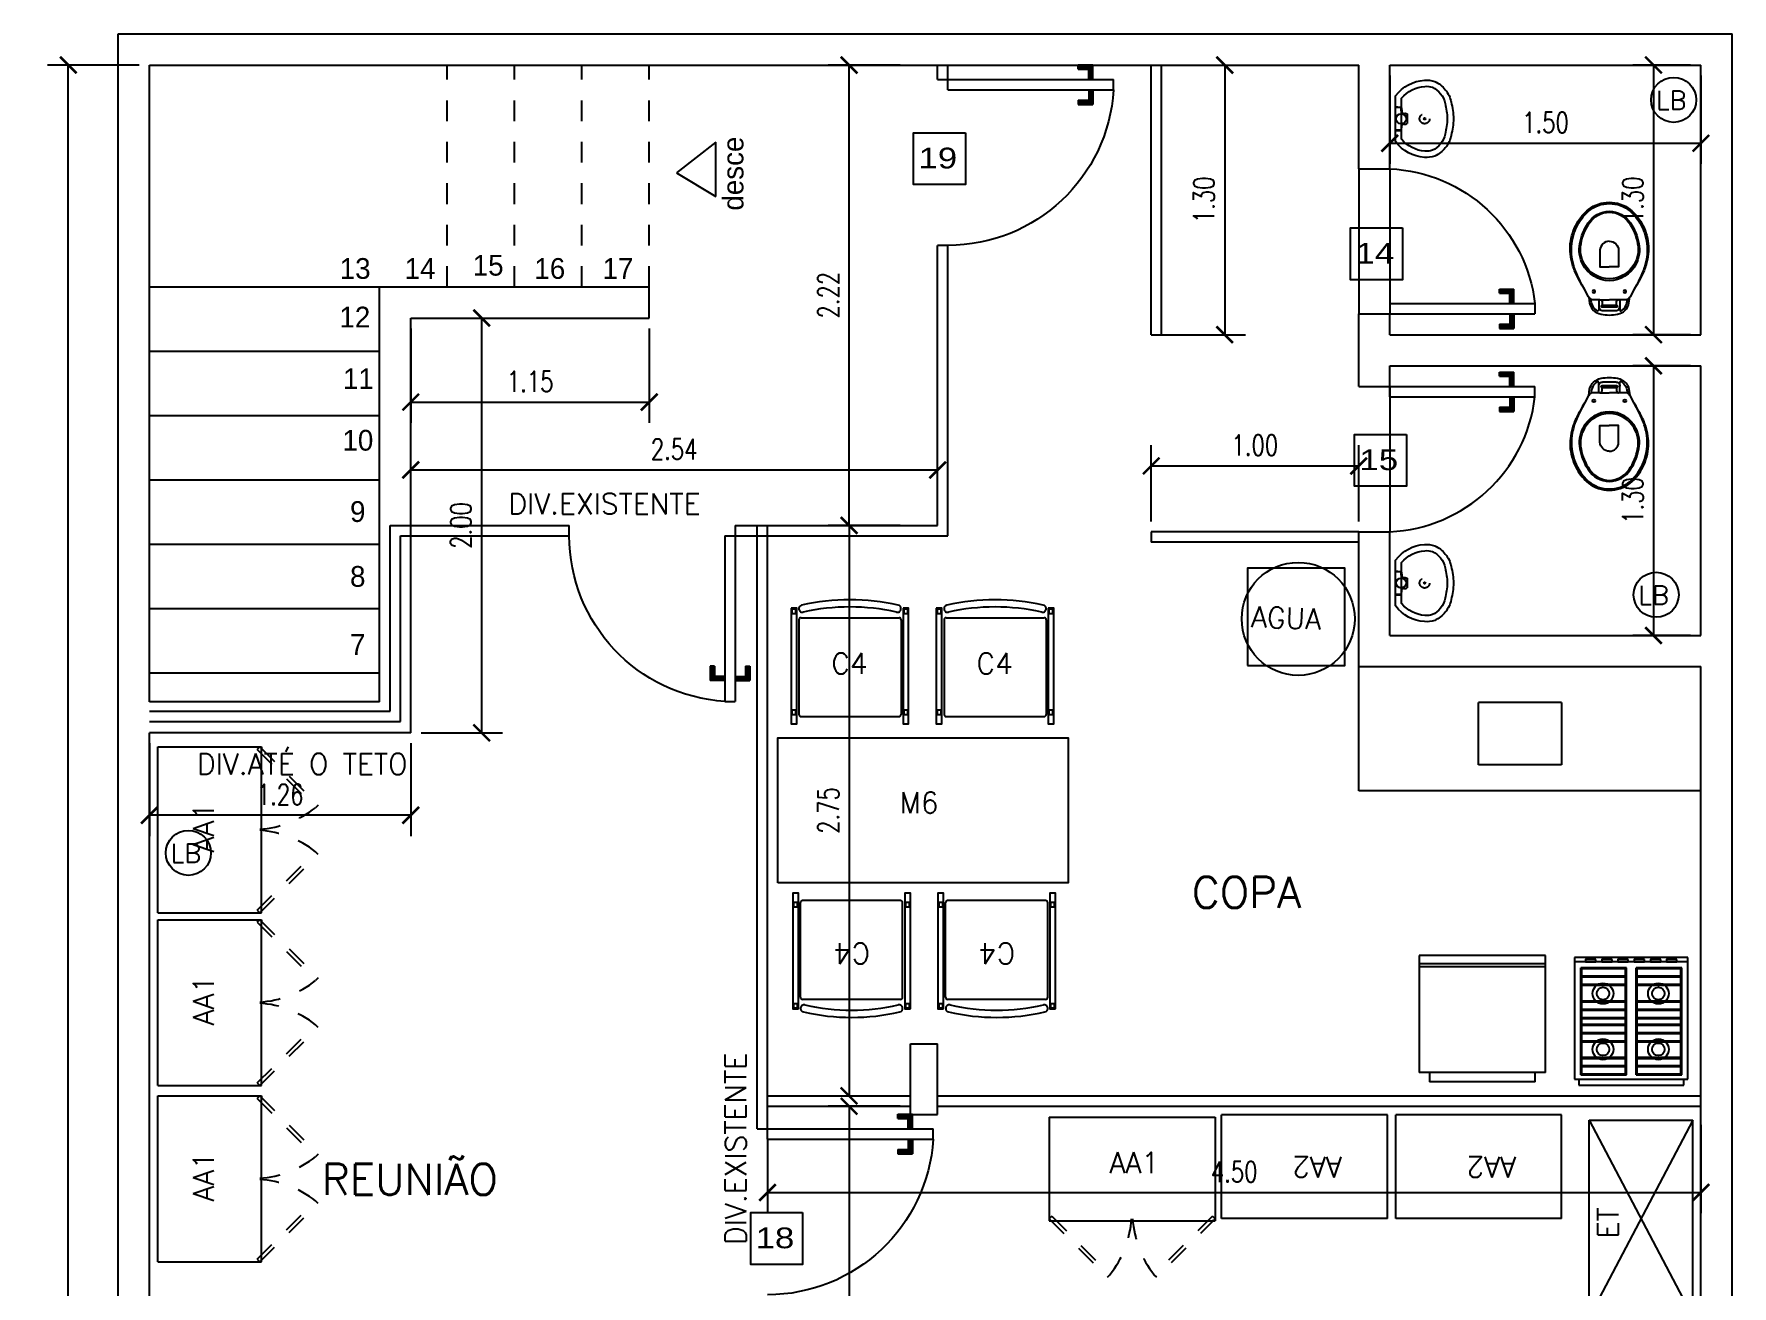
# Model space of a CAD drawing. Extents: x -36.1 to 57, y 1.4 to 46.9.
# Drawn here: x -36.11 to -27.92, y 8.59 to 14.63 of the extents above; entities that cross this region are included whole.
import ezdxf

# ---------------------------------------------------------------- set-up
doc = ezdxf.new("R2010")
doc.units = 0
doc.header["$LTSCALE"] = 0.02
doc.header["$PDMODE"] = 2
doc.linetypes.add('DASHDOT', pattern=[1, 0.5, -0.25, 0, -0.25])
doc.linetypes.add('HIDDEN2', pattern=[0.1875, 0.125, -0.0625])
doc.layers.get('0').update_dxf_attribs({"linetype": 'CONTINUOUS'})
doc.layers.get('DEFPOINTS').update_dxf_attribs({"linetype": 'CONTINUOUS'})
for name, color, linetype in [('A-WCCOZ', 7, 'CONTINUOUS'), ('ACESSORIOS', 6, 'CONTINUOUS'), ('BLOCOS', 1, 'CONTINUOUS'), ('CADEIRAS', 6, 'CONTINUOUS'), ('CODIGO', 6, 'CONTINUOUS'), ('COTAS', 6, 'CONTINUOUS'), ('DIVISORIA', 5, 'CONTINUOUS'), ('ESQUADRIA', 1, 'CONTINUOUS'), ('ESQUADRIAS-F', 6, 'CONTINUOUS'), ('ESQUADRIAS-G', 1, 'CONTINUOUS'), ('MESAS', 1, 'CONTINUOUS'), ('PAREDES', 7, 'CONTINUOUS'), ('PISO', 6, 'CONTINUOUS'), ('SAN', 6, 'CONTINUOUS'), ('TEXTO', 7, 'CONTINUOUS'), ('TEXTO-F', 6, 'CONTINUOUS')]:
    doc.layers.add(name, color=color, linetype=linetype)
doc.styles.add('COTAS', font='romans.shx', dxfattribs={"width": 0.75})
doc.styles.add('NUMERO', font='arial.ttf', dxfattribs={"width": 1.2, "height": 0.4})
doc.styles.add('ROMANS', font='simplex.shx')
doc.dimstyles.new('COTAS', dxfattribs={"dimtxt": 0.1, "dimasz": 0.08, "dimexe": 0.1, "dimexo": 0.05, "dimgap": 0.05, "dimtad": 1, "dimzin": 0, "dimdsep": 46, "dimtxsty": 'COTAS', "dimblk1": 'ARCHTICK', "dimblk2": 'ARCHTICK', "dimsah": 1, "dimcen": 2.5, "dimclrt": 1, "dimadec": 0, "dimazin": 0, "dimtfac": 1, "dimtdec": 4, "dimtmove": 2, "dimatfit": 3, "dimldrblk": 'ARCHTICK', "dimfxl": 1, "dimtvp": 1, "dimtolj": 1, "dimtzin": 0, "dimarcsym": 0})

# ---------------------------------------------------------------- blocks, each defined once
blk = doc.blocks.new('_ARCHTICK')
at = {"color": 0, "linetype": 'ByBlock', "const_width": 0.15}
blk.add_lwpolyline([(-0.5, -0.5), (0.5, 0.5)], dxfattribs=at)
blk = doc.blocks.new('*D46')
at = {"color": 0, "linetype": 'ByBlock'}
for p, q in [((-18.5104, 31.2907), (-18.3604, 31.2907)), ((-18.4604, 31.2907), (-18.4604, 28.5403)), ((-18.8035, 28.5403), (-18.3604, 28.5403))]:
    blk.add_line(p, q, dxfattribs=at)
at = {"layer": 'DEFPOINTS', "color": 0, "linetype": 'ByBlock'}
for p in [(-18.5604, 31.2907), (-18.8535, 28.5403), (-18.4604, 28.5403)]:
    blk.add_point(p, dxfattribs=at)
at = {"color": 0, "linetype": 'ByBlock', "xscale": 0.08, "yscale": 0.08, "zscale": 0.08}
for p, rotation in [((-18.4604, 31.2907), 90), ((-18.4604, 28.5403), 270)]:
    blk.add_blockref('_ARCHTICK', p, dxfattribs=dict(at, rotation=rotation))
at = {"color": 1, "linetype": 'ByBlock', "insert": (-18.5604, 29.9155), "char_height": 0.1, "attachment_point": 5, "rotation": 90, "style": 'COTAS'}
blk.add_mtext('\\A1;2.75', dxfattribs=at)
blk = doc.blocks.new('M6')
at = {"layer": 'MESAS'}
blk.add_lwpolyline([(-0.7, -0.7), (-0.7, 0), (0.7, 0), (0.7, -0.7)], close=True, dxfattribs=at)
at = {"layer": 'CODIGO', "style": 'ROMANS'}
blk.add_text('M6', height=0.1, dxfattribs=at).set_placement((-0.1139, -0.3629))
blk = doc.blocks.new('*D49')
at = {"color": 0, "linetype": 'ByBlock'}
for p, q in [((-21.8335, 30.2407), (-21.8335, 29.7932)), ((-20.5735, 30.2407), (-20.5735, 29.7932)), ((-20.5735, 29.8932), (-21.8335, 29.8932))]:
    blk.add_line(p, q, dxfattribs=at)
at = {"layer": 'DEFPOINTS', "color": 0, "linetype": 'ByBlock'}
for p in [(-21.8335, 30.2907), (-20.5735, 30.2907), (-21.8335, 29.8932)]:
    blk.add_point(p, dxfattribs=at)
at = {"color": 0, "linetype": 'ByBlock', "xscale": 0.08, "yscale": 0.08, "zscale": 0.08, "rotation": 180}
blk.add_blockref('_ARCHTICK', (-21.8335, 29.8932), dxfattribs=at)
at = {"color": 0, "linetype": 'ByBlock', "xscale": 0.08, "yscale": 0.08, "zscale": 0.08}
blk.add_blockref('_ARCHTICK', (-20.5735, 29.8932), dxfattribs=at)
at = {"color": 1, "linetype": 'ByBlock', "insert": (-21.2035, 29.9932), "char_height": 0.1, "attachment_point": 5, "style": 'COTAS'}
blk.add_mtext('\\A1;1.26', dxfattribs=at)
blk = doc.blocks.new('*D44')
at = {"color": 0, "linetype": 'ByBlock'}
for p, q in [((-21.8835, 14.4769), (-22.3244, 14.4769)), ((-22.2244, 2.2169), (-22.2244, 14.4769)), ((-21.8835, 2.2169), (-22.3244, 2.2169))]:
    blk.add_line(p, q, dxfattribs=at)
at = {"layer": 'DEFPOINTS', "color": 0, "linetype": 'ByBlock'}
for p in [(-22.2244, 14.4769), (-21.8335, 14.4769), (-21.8335, 2.2169)]:
    blk.add_point(p, dxfattribs=at)
at = {"color": 0, "linetype": 'ByBlock', "xscale": 0.08, "yscale": 0.08, "zscale": 0.08}
for p, rotation in [((-22.2244, 14.4769), 90), ((-22.2244, 2.2169), 270)]:
    blk.add_blockref('_ARCHTICK', p, dxfattribs=dict(at, rotation=rotation))
at = {"color": 1, "linetype": 'ByBlock', "insert": (-22.3244, 8.3469), "char_height": 0.1, "attachment_point": 5, "rotation": 90, "style": 'COTAS'}
blk.add_mtext('\\A1;12.26', dxfattribs=at)
blk = doc.blocks.new('LB')
at = {"layer": 'ACESSORIOS'}
blk.add_circle((0, 0), 0.1086, dxfattribs=at)
at = {"layer": 'CODIGO', "style": 'ROMANS'}
blk.add_text('LB', height=0.09, dxfattribs=at).set_placement((-0.0855, -0.047))
blk = doc.blocks.new('AA1')
at = {"layer": 'CODIGO', "linetype": 'HIDDEN2'}
for p, q in [((0, -0.491), (0.281, -0.7729)), ((0.0127, -0.4782), (0.2937, -0.7602)), ((0.7873, -0.4782), (0.5063, -0.7602)), ((0.8, -0.491), (0.519, -0.7729)), ((0.281, -0.7729), (0.2937, -0.7602)), ((0.519, -0.7729), (0.5063, -0.7602))]:
    blk.add_line(p, q, dxfattribs=at)
for centre, start, end in [((-0.0946, -0.4559), 321.91991, 355.92269), ((0.8946, -0.4559), 184.07731, 218.08009)]:
    blk.add_arc(centre, 0.4933, start, end, dxfattribs=at)
at = {"layer": 'MESAS'}
for p, q in [((0, 0), (0, -0.5)), ((0, 0), (0.8, 0)), ((0.8, 0), (0.8, -0.5)), ((0, -0.5), (0.013, -0.5)), ((0.013, -0.5), (0.782, -0.5)), ((0.782, -0.5), (0.8, -0.5)), ((0.8, -0.5), (0.787, -0.5))]:
    blk.add_line(p, q, dxfattribs=at)
at = {"layer": 'MESAS', "linetype": 'HIDDEN2'}
for p, q in [((0.0127, -0.4782), (0, -0.491)), ((0.7873, -0.4782), (0.8, -0.491))]:
    blk.add_line(p, q, dxfattribs=at)
at = {"layer": 'CODIGO', "style": 'ROMANS'}
blk.add_text('AA1', height=0.1, dxfattribs=at).set_placement((0.291, -0.2702))
blk = doc.blocks.new('AA2')
at = {"layer": 'MESAS'}
for p, q in [((0, 0), (0.8, 0)), ((0, 0), (0, -0.5)), ((0.8, 0), (0.8, -0.5)), ((0, -0.5), (0.8, -0.5))]:
    blk.add_line(p, q, dxfattribs=at)
at = {"layer": 'CODIGO', "style": 'ROMANS'}
blk.add_text('AA2', height=0.1, dxfattribs=at).set_placement((0.2189, -0.2971))
blk = doc.blocks.new('*D51')
at = {"color": 0, "linetype": 'ByBlock'}
for p, q in [((-18.8535, 28.3312), (-18.8535, 27.9745)), ((-14.3535, 28.4008), (-14.3535, 27.9745)), ((-18.8535, 28.0745), (-14.3535, 28.0745))]:
    blk.add_line(p, q, dxfattribs=at)
at = {"layer": 'DEFPOINTS', "color": 0, "linetype": 'ByBlock'}
for p in [(-14.3535, 28.4508), (-18.8535, 28.3812), (-14.3535, 28.0745)]:
    blk.add_point(p, dxfattribs=at)
at = {"color": 0, "linetype": 'ByBlock', "xscale": 0.08, "yscale": 0.08, "zscale": 0.08, "rotation": 180}
blk.add_blockref('_ARCHTICK', (-18.8535, 28.0745), dxfattribs=at)
at = {"color": 0, "linetype": 'ByBlock', "xscale": 0.08, "yscale": 0.08, "zscale": 0.08}
blk.add_blockref('_ARCHTICK', (-14.3535, 28.0745), dxfattribs=at)
at = {"color": 1, "linetype": 'ByBlock', "insert": (-16.6035, 28.1745), "char_height": 0.1, "attachment_point": 5, "style": 'COTAS'}
blk.add_mtext('\\A1;4.50', dxfattribs=at)
blk = doc.blocks.new('*D50')
at = {"color": 0, "linetype": 'ByBlock'}
for p, q in [((-18.2135, 9.4569), (-18.5604, 9.4569)), ((-18.4604, 9.4569), (-18.4604, 7.0669)), ((-18.8035, 7.0669), (-18.3604, 7.0669))]:
    blk.add_line(p, q, dxfattribs=at)
at = {"layer": 'DEFPOINTS', "color": 0, "linetype": 'ByBlock'}
for p in [(-18.1635, 9.4569), (-18.8535, 7.0669), (-18.4604, 7.0669)]:
    blk.add_point(p, dxfattribs=at)
at = {"color": 0, "linetype": 'ByBlock', "xscale": 0.08, "yscale": 0.08, "zscale": 0.08}
for p, rotation in [((-18.4604, 9.4569), 90), ((-18.4604, 7.0669), 270)]:
    blk.add_blockref('_ARCHTICK', p, dxfattribs=dict(at, rotation=rotation))
at = {"color": 1, "linetype": 'ByBlock', "insert": (-18.5604, 8.2619), "char_height": 0.1, "attachment_point": 5, "rotation": 90, "style": 'COTAS'}
blk.add_mtext('\\A1;2.39', dxfattribs=at)
blk = doc.blocks.new('A$C05567B69')
at = {"layer": 'ESQUADRIAS-F'}
blk.add_arc((0.8, 0), 0.8, 93.58332, 180, dxfattribs=at)
at = {"layer": 'ESQUADRIAS-G'}
for p, q in [((0.75, 0), (0.75, 0.7984)), ((0.75, 0.7984), (0.8, 0.7984)), ((0.8, 0), (0.8, 0.7984)), ((0.68, 0.6284), (0.68, 0.6984)), ((0.75, 0.6984), (0.68, 0.6984)), ((0.7, 0.6284), (0.7, 0.6784)), ((0.75, 0.6784), (0.7, 0.6784)), ((0.8, 0.6984), (0.87, 0.6984)), ((0.8, 0.6784), (0.85, 0.6784)), ((0.85, 0.6284), (0.85, 0.6784)), ((0.87, 0.6284), (0.87, 0.6984)), ((0.7, 0.6284), (0.68, 0.6284)), ((0.85, 0.6284), (0.87, 0.6284)), ((0.75, 0), (0.8, 0))]:
    blk.add_line(p, q, dxfattribs=at)
for points in [[(0.68, 0.6984), (0.75, 0.6984), (0.7, 0.6784), (0.75, 0.6784)], [(0.68, 0.6284), (0.68, 0.6984), (0.7, 0.6284), (0.7, 0.6784)], [(0.8, 0.6984), (0.87, 0.6984), (0.8, 0.6784), (0.85, 0.6784)], [(0.85, 0.6284), (0.85, 0.6784), (0.87, 0.6284), (0.87, 0.6984)]]:
    blk.add_solid(points, dxfattribs=at)
blk = doc.blocks.new('C4')
at = {"layer": 'CADEIRAS'}
for p, q in [((0.0332, 0.0195), (0.0332, 0.0195)), ((0.5042, 0.0056), (0.5042, 0.0056)), ((0.5253, 0.0195), (0.5253, 0.0195)), ((0.0335, -0.0309), (0.0335, -0.4875)), ((0.0435, -0.0209), (0.516, -0.0209)), ((0.526, -0.0309), (0.526, -0.4875)), ((0.0435, -0.4975), (0.516, -0.4975))]:
    blk.add_line(p, q, dxfattribs=at)
for points in [[(-0.0039, 0.0245), (-0.0039, -0.5334), (0.0231, -0.5334), (0.0231, 0.0245)], [(0, 0.0204), (0, 0), (0.0193, 0), (0.0193, 0.0204)], [(0.5355, 0.0245), (0.5355, -0.5334), (0.5625, -0.5334), (0.5625, 0.0245)], [(0.5394, 0.0204), (0.5394, 0), (0.5587, 0), (0.5587, 0.0204)], [(0, -0.4674), (0, -0.4878), (0.0193, -0.4878), (0.0193, -0.4674)], [(0.5394, -0.4674), (0.5394, -0.4878), (0.5587, -0.4878), (0.5587, -0.4674)]]:
    blk.add_lwpolyline(points, close=True, dxfattribs=at)
for centre, radius, start, end in [((0.0505, 0.0227), 0.0175, 102.92766, 190.31232), ((0.0505, 0.0227), 0.0175, 190.31232, 282.92766), ((0.2793, -0.9743), 1.0403, 77.08471, 102.92766), ((0.2793, -0.9743), 1.0053, 77.07234, 102.92766), ((0.5081, 0.0227), 0.0175, 257.07234, 349.68768), ((0.5081, 0.0227), 0.0175, 349.68768, 77.82879), ((0.0435, -0.0309), 0.01, 90, 180), ((0.516, -0.0309), 0.01, 0, 90), ((0.0435, -0.4875), 0.01, 180, 270), ((0.516, -0.4875), 0.01, 270, 0)]:
    blk.add_arc(centre, radius, start, end, dxfattribs=at)
at = {"layer": 'CODIGO', "style": 'ROMANS'}
blk.add_text('C4', height=0.1, dxfattribs=at).set_placement((0.1896, -0.2918))
blk = doc.blocks.new('CO-F4PB')
for p, q in [((0.2535, 0), (-0.2535, 0)), ((0.2535, 0), (-0.2535, 0)), ((-0.2535, 0), (-0.2535, -0.03)), ((0.2535, -0.03), (0.2535, 0)), ((-0.2735, -0.03), (-0.2735, -0.596)), ((0.2735, -0.03), (-0.2735, -0.03)), ((-0.2435, -0.05), (-0.2435, -0.566)), ((-0.0235, -0.05), (-0.2435, -0.05)), ((-0.0285, -0.055), (-0.2385, -0.055)), ((-0.2385, -0.055), (-0.2385, -0.09)), ((-0.0285, -0.055), (-0.0285, -0.09)), ((-0.0235, -0.05), (-0.0235, -0.566)), ((0.0235, -0.05), (0.0235, -0.566)), ((0.2435, -0.05), (0.0235, -0.05)), ((0.2385, -0.055), (0.0285, -0.055)), ((0.0285, -0.055), (0.0285, -0.09)), ((0.2385, -0.055), (0.2385, -0.09)), ((0.2435, -0.05), (0.2435, -0.566)), ((0.2735, -0.596), (0.2735, -0.03)), ((-0.0235, -0.09), (-0.2435, -0.09)), ((-0.0235, -0.095), (-0.2435, -0.095)), ((-0.0235, -0.13), (-0.2435, -0.13)), ((-0.0235, -0.135), (-0.2435, -0.135)), ((-0.2385, -0.095), (-0.2385, -0.13)), ((-0.2385, -0.135), (-0.2385, -0.21)), ((-0.0285, -0.095), (-0.0285, -0.13)), ((-0.0285, -0.135), (-0.0285, -0.21)), ((0.2435, -0.09), (0.0235, -0.09)), ((0.2435, -0.095), (0.0235, -0.095)), ((0.2435, -0.13), (0.0235, -0.13)), ((0.2435, -0.135), (0.0235, -0.135)), ((0.0285, -0.095), (0.0285, -0.13)), ((0.0285, -0.135), (0.0285, -0.21)), ((0.2385, -0.095), (0.2385, -0.13)), ((0.2385, -0.135), (0.2385, -0.21)), ((-0.0235, -0.21), (-0.2435, -0.21)), ((-0.0235, -0.215), (-0.2435, -0.215)), ((-0.2385, -0.215), (-0.2385, -0.25)), ((-0.0285, -0.215), (-0.0285, -0.25)), ((0.2435, -0.21), (0.0235, -0.21)), ((0.2435, -0.215), (0.0235, -0.215)), ((0.0285, -0.215), (0.0285, -0.25)), ((0.2385, -0.215), (0.2385, -0.25)), ((-0.0235, -0.25), (-0.2435, -0.25)), ((-0.0235, -0.255), (-0.2435, -0.255)), ((-0.0235, -0.29), (-0.2435, -0.29)), ((-0.0235, -0.295), (-0.2435, -0.295)), ((-0.2435, -0.321), (-0.0235, -0.321)), ((-0.2435, -0.326), (-0.0235, -0.326)), ((-0.2385, -0.255), (-0.2385, -0.29)), ((-0.2385, -0.295), (-0.2385, -0.321)), ((-0.2385, -0.326), (-0.2385, -0.361)), ((-0.0285, -0.255), (-0.0285, -0.29)), ((-0.0285, -0.295), (-0.0285, -0.321)), ((-0.0285, -0.326), (-0.0285, -0.361)), ((0.2435, -0.25), (0.0235, -0.25)), ((0.2435, -0.255), (0.0235, -0.255)), ((0.2435, -0.29), (0.0235, -0.29)), ((0.2435, -0.295), (0.0235, -0.295)), ((0.0235, -0.321), (0.2435, -0.321)), ((0.0235, -0.326), (0.2435, -0.326)), ((0.0285, -0.255), (0.0285, -0.29)), ((0.0285, -0.295), (0.0285, -0.321)), ((0.0285, -0.326), (0.0285, -0.361)), ((0.2385, -0.255), (0.2385, -0.29)), ((0.2385, -0.295), (0.2385, -0.321)), ((0.2385, -0.326), (0.2385, -0.361)), ((-0.2435, -0.361), (-0.0235, -0.361)), ((-0.2435, -0.366), (-0.0235, -0.366)), ((-0.2435, -0.401), (-0.0235, -0.401)), ((-0.2435, -0.406), (-0.0235, -0.406)), ((-0.2385, -0.366), (-0.2385, -0.401)), ((-0.2385, -0.406), (-0.2385, -0.481)), ((-0.0285, -0.366), (-0.0285, -0.401)), ((-0.0285, -0.406), (-0.0285, -0.481)), ((0.0235, -0.361), (0.2435, -0.361)), ((0.0235, -0.366), (0.2435, -0.366)), ((0.0235, -0.401), (0.2435, -0.401)), ((0.0235, -0.406), (0.2435, -0.406)), ((0.0285, -0.366), (0.0285, -0.401)), ((0.0285, -0.406), (0.0285, -0.481)), ((0.2385, -0.366), (0.2385, -0.401)), ((0.2385, -0.406), (0.2385, -0.481)), ((-0.2435, -0.481), (-0.0235, -0.481)), ((-0.2435, -0.486), (-0.0235, -0.486)), ((-0.2385, -0.486), (-0.2385, -0.521)), ((-0.0285, -0.486), (-0.0285, -0.521)), ((0.0235, -0.481), (0.2435, -0.481)), ((0.0235, -0.486), (0.2435, -0.486)), ((0.0285, -0.486), (0.0285, -0.521)), ((0.2385, -0.486), (0.2385, -0.521)), ((-0.2435, -0.521), (-0.0235, -0.521)), ((-0.2435, -0.526), (-0.0235, -0.526)), ((-0.2435, -0.566), (-0.0235, -0.566)), ((-0.2385, -0.526), (-0.2385, -0.561)), ((-0.2385, -0.561), (-0.0285, -0.561)), ((-0.0285, -0.526), (-0.0285, -0.561)), ((0.0235, -0.521), (0.2435, -0.521)), ((0.0235, -0.526), (0.2435, -0.526)), ((0.0235, -0.566), (0.2435, -0.566)), ((0.0285, -0.526), (0.0285, -0.561)), ((0.0285, -0.561), (0.2385, -0.561)), ((0.2385, -0.526), (0.2385, -0.561)), ((-0.2735, -0.596), (0.2735, -0.596)), ((-0.2735, -0.596), (-0.2735, -0.616)), ((-0.2735, -0.616), (0.2735, -0.616)), ((0.2735, -0.616), (0.2735, -0.596))]:
    blk.add_line(p, q)
for points in [[(-0.2204, -0.606), (-0.1704, -0.606), (-0.1704, -0.596), (-0.2204, -0.596)], [(-0.1422, -0.606), (-0.0922, -0.606), (-0.0922, -0.596), (-0.1422, -0.596)], [(-0.0641, -0.606), (-0.0141, -0.606), (-0.0141, -0.596), (-0.0641, -0.596)], [(0.0141, -0.606), (0.0641, -0.606), (0.0641, -0.596), (0.0141, -0.596)], [(0.0922, -0.606), (0.1422, -0.606), (0.1422, -0.596), (0.0922, -0.596)], [(0.1704, -0.606), (0.2204, -0.606), (0.2204, -0.596), (0.1704, -0.596)]]:
    blk.add_lwpolyline(points, close=True)
for centre, radius in [((-0.1308, -0.1735), 0.05), ((-0.1308, -0.1735), 0.03), ((0.1362, -0.1735), 0.05), ((0.1362, -0.1735), 0.03), ((-0.1308, -0.4425), 0.05), ((0.1362, -0.4425), 0.05), ((-0.1308, -0.4425), 0.03), ((0.1362, -0.4425), 0.03)]:
    blk.add_circle(centre, radius)
blk = doc.blocks.new('CO-GEPB')
for p, q in [((-0.255, 0), (0.255, 0)), ((-0.255, 0), (-0.255, -0.045)), ((0.255, -0.045), (0.255, 0)), ((-0.305, -0.045), (0.305, -0.045)), ((-0.305, -0.045), (-0.305, -0.61)), ((0.305, -0.61), (0.305, -0.045)), ((-0.305, -0.555), (0.305, -0.555)), ((-0.305, -0.57), (0.305, -0.57)), ((-0.305, -0.61), (0.305, -0.61))]:
    blk.add_line(p, q)
blk = doc.blocks.new('*D52')
at = {"color": 0, "linetype": 'ByBlock'}
for p, q in [((-20.5735, 31.3407), (-20.5735, 31.658)), ((-18.0335, 31.3407), (-18.0335, 31.658)), ((-20.5735, 31.558), (-18.0335, 31.558))]:
    blk.add_line(p, q, dxfattribs=at)
at = {"layer": 'DEFPOINTS', "color": 0, "linetype": 'ByBlock'}
for p in [(-18.0335, 31.558), (-20.5735, 31.2907), (-18.0335, 31.2907)]:
    blk.add_point(p, dxfattribs=at)
at = {"color": 0, "linetype": 'ByBlock', "xscale": 0.08, "yscale": 0.08, "zscale": 0.08, "rotation": 180}
blk.add_blockref('_ARCHTICK', (-20.5735, 31.558), dxfattribs=at)
at = {"color": 0, "linetype": 'ByBlock', "xscale": 0.08, "yscale": 0.08, "zscale": 0.08}
blk.add_blockref('_ARCHTICK', (-18.0335, 31.558), dxfattribs=at)
at = {"color": 1, "linetype": 'ByBlock', "insert": (-19.3035, 31.658), "char_height": 0.1, "attachment_point": 5, "style": 'COTAS'}
blk.add_mtext('\\A1;2.54', dxfattribs=at)
blk = doc.blocks.new('*D53')
at = {"color": 0, "linetype": 'ByBlock'}
for p, q in [((-20.5735, 32.2407), (-20.5735, 31.7852)), ((-19.4235, 32.2407), (-19.4235, 31.7852)), ((-20.5735, 31.8852), (-19.4235, 31.8852))]:
    blk.add_line(p, q, dxfattribs=at)
at = {"layer": 'DEFPOINTS', "color": 0, "linetype": 'ByBlock'}
for p in [(-20.5735, 32.2907), (-19.4235, 32.2907), (-19.4235, 31.8852)]:
    blk.add_point(p, dxfattribs=at)
at = {"color": 0, "linetype": 'ByBlock', "xscale": 0.08, "yscale": 0.08, "zscale": 0.08, "rotation": 180}
blk.add_blockref('_ARCHTICK', (-20.5735, 31.8852), dxfattribs=at)
at = {"color": 0, "linetype": 'ByBlock', "xscale": 0.08, "yscale": 0.08, "zscale": 0.08}
blk.add_blockref('_ARCHTICK', (-19.4235, 31.8852), dxfattribs=at)
at = {"color": 1, "linetype": 'ByBlock', "insert": (-19.9985, 31.9852), "char_height": 0.1, "attachment_point": 5, "style": 'COTAS'}
blk.add_mtext('\\A1;1.15', dxfattribs=at)
blk = doc.blocks.new('*D48')
at = {"color": 0, "linetype": 'ByBlock'}
for p, q in [((-20.27, 32.2907), (-20.1315, 32.2907)), ((-20.2315, 30.2907), (-20.2315, 32.2907)), ((-20.5235, 30.2907), (-20.1315, 30.2907))]:
    blk.add_line(p, q, dxfattribs=at)
at = {"layer": 'DEFPOINTS', "color": 0, "linetype": 'ByBlock'}
for p in [(-20.32, 32.2907), (-20.2315, 32.2907), (-20.5735, 30.2907)]:
    blk.add_point(p, dxfattribs=at)
at = {"color": 0, "linetype": 'ByBlock', "xscale": 0.08, "yscale": 0.08, "zscale": 0.08}
for p, rotation in [((-20.2315, 32.2907), 90), ((-20.2315, 30.2907), 270)]:
    blk.add_blockref('_ARCHTICK', p, dxfattribs=dict(at, rotation=rotation))
at = {"color": 1, "linetype": 'ByBlock', "insert": (-20.3315, 31.2907), "char_height": 0.1, "attachment_point": 5, "rotation": 90, "style": 'COTAS'}
blk.add_mtext('\\A1;2.00', dxfattribs=at)
blk = doc.blocks.new('*D54')
at = {"color": 0, "linetype": 'ByBlock'}
for p, q in [((-17.0035, 31.3103), (-17.0035, 31.6775)), ((-16.0035, 31.3103), (-16.0035, 31.6775)), ((-17.0035, 31.5775), (-16.0035, 31.5775))]:
    blk.add_line(p, q, dxfattribs=at)
at = {"layer": 'DEFPOINTS', "color": 0, "linetype": 'ByBlock'}
for p in [(-16.0035, 31.5775), (-17.0035, 31.2603), (-16.0035, 31.2603)]:
    blk.add_point(p, dxfattribs=at)
at = {"color": 0, "linetype": 'ByBlock', "xscale": 0.08, "yscale": 0.08, "zscale": 0.08, "rotation": 180}
blk.add_blockref('_ARCHTICK', (-17.0035, 31.5775), dxfattribs=at)
at = {"color": 0, "linetype": 'ByBlock', "xscale": 0.08, "yscale": 0.08, "zscale": 0.08}
blk.add_blockref('_ARCHTICK', (-16.0035, 31.5775), dxfattribs=at)
at = {"color": 1, "linetype": 'ByBlock', "insert": (-16.5035, 31.6775), "char_height": 0.1, "attachment_point": 5, "style": 'COTAS'}
blk.add_mtext('\\A1;1.00', dxfattribs=at)
blk = doc.blocks.new('*D56')
at = {"color": 0, "linetype": 'ByBlock'}
for p, q in [((-18.2135, 33.5103), (-18.5604, 33.5103)), ((-18.4604, 31.2907), (-18.4604, 33.5103)), ((-18.2135, 31.2907), (-18.5604, 31.2907))]:
    blk.add_line(p, q, dxfattribs=at)
at = {"layer": 'DEFPOINTS', "color": 0, "linetype": 'ByBlock'}
for p in [(-18.4604, 33.5103), (-18.1635, 33.5103), (-18.1635, 31.2907)]:
    blk.add_point(p, dxfattribs=at)
at = {"color": 0, "linetype": 'ByBlock', "xscale": 0.08, "yscale": 0.08, "zscale": 0.08}
for p, rotation in [((-18.4604, 33.5103), 90), ((-18.4604, 31.2907), 270)]:
    blk.add_blockref('_ARCHTICK', p, dxfattribs=dict(at, rotation=rotation))
at = {"color": 1, "linetype": 'ByBlock', "insert": (-18.5604, 32.4005), "char_height": 0.1, "attachment_point": 5, "rotation": 90, "style": 'COTAS'}
blk.add_mtext('\\A1;2.22', dxfattribs=at)
blk = doc.blocks.new('*D55')
at = {"color": 0, "linetype": 'ByBlock'}
for p, q in [((-16.9535, 33.5103), (-16.5494, 33.5103)), ((-16.6494, 33.5103), (-16.6494, 32.2103)), ((-16.9535, 32.2103), (-16.5494, 32.2103))]:
    blk.add_line(p, q, dxfattribs=at)
at = {"layer": 'DEFPOINTS', "color": 0, "linetype": 'ByBlock'}
for p in [(-17.0035, 33.5103), (-17.0035, 32.2103), (-16.6494, 32.2103)]:
    blk.add_point(p, dxfattribs=at)
at = {"color": 0, "linetype": 'ByBlock', "xscale": 0.08, "yscale": 0.08, "zscale": 0.08}
for p, rotation in [((-16.6494, 33.5103), 90), ((-16.6494, 32.2103), 270)]:
    blk.add_blockref('_ARCHTICK', p, dxfattribs=dict(at, rotation=rotation))
at = {"color": 1, "linetype": 'ByBlock', "insert": (-16.7494, 32.8603), "char_height": 0.1, "attachment_point": 5, "rotation": 90, "style": 'COTAS'}
blk.add_mtext('\\A1;1.30', dxfattribs=at)
blk = doc.blocks.new('A$C7B783AE8')
at = {"layer": 'ESQUADRIAS-F'}
blk.add_arc((-0.0332, 0.7376), 0.7384, 272.57372, 353.18409, dxfattribs=at)
at = {"layer": 'ESQUADRIAS-G'}
for p, q in [((0.5284, 0.75), (0.5284, 0.77)), ((0.5284, 0.77), (0.5984, 0.77)), ((0.5284, 0.75), (0.5784, 0.75)), ((0.5784, 0.7), (0.5784, 0.75)), ((0.5984, 0.7), (0.5984, 0.77)), ((0, 0.7), (0.7, 0.7)), ((0, 0.65), (0, 0.7)), ((0.7, 0.65), (0.7, 0.7)), ((0, 0.65), (0.7, 0.65)), ((0.5284, 0.6), (0.5784, 0.6)), ((0.5284, 0.6), (0.5284, 0.58)), ((0.5284, 0.58), (0.5984, 0.58)), ((0.5784, 0.65), (0.5784, 0.6)), ((0.5984, 0.65), (0.5984, 0.58))]:
    blk.add_line(p, q, dxfattribs=at)
for points in [[(0.5284, 0.75), (0.5784, 0.75), (0.5284, 0.77), (0.5984, 0.77)], [(0.5984, 0.7), (0.5984, 0.77), (0.5784, 0.7), (0.5784, 0.75)], [(0.5284, 0.58), (0.5984, 0.58), (0.5284, 0.6), (0.5784, 0.6)], [(0.5984, 0.58), (0.5984, 0.65), (0.5784, 0.6), (0.5784, 0.65)]]:
    blk.add_solid(points, dxfattribs=at)
blk = doc.blocks.new('A$C00673D98')
at = {"layer": 'SAN'}
for points in [[(0.0886, 0.4572, 0.047116), (0.0887, 0.4577), (0.0932, 0.4869, -0.305161), (0.148, 0.54, -0.049506), (0.188, 0.544, -0.049506), (0.228, 0.54, -0.305161), (0.2828, 0.4869), (0.2873, 0.4577, 0.047116), (0.2874, 0.4572)], [(0.137, 0.47), (0.137, 0.5025), (0.137, 0.5209, 0.5854), (0.1309, 0.5244, 0.134872), (0.108, 0.5, 0.082359), (0.1003, 0.4687)], [(0.137, 0.5025, -0.414214), (0.157, 0.5225), (0.188, 0.5225), (0.219, 0.5225, -0.414214), (0.239, 0.5025)], [(0.143, 0.47, 0.414214), (0.153, 0.48), (0.153, 0.493, 0.226163), (0.1504, 0.4984, -0.733322), (0.153, 0.505), (0.188, 0.505), (0.223, 0.505, -0.733322), (0.2256, 0.4984, 0.226163), (0.223, 0.493), (0.223, 0.48, 0.414214), (0.233, 0.47)], [(0.239, 0.47), (0.239, 0.5025), (0.239, 0.5209, -0.5854), (0.2451, 0.5244, -0.134872), (0.268, 0.5, -0.082359), (0.2757, 0.4687)], [(0.143, 0.47), (0.1075, 0.47, 0.269143), (0.0902, 0.4599), (0.0886, 0.4572, -0.044891), (0.0883, 0.4567), (0.068, 0.42, 0.036783), (0.056, 0.4, 0.0196), (0.035, 0.36, 0.056836), (0.01, 0.3, 0.089116), (0, 0.2, 0.095425), (0.0325, 0.1, 0.091656), (0.088, 0.0345, 0.16072), (0.188, 0, 0.16072), (0.288, 0.0345, 0.091656), (0.3435, 0.1, 0.095425), (0.376, 0.2, 0.089116), (0.366, 0.3, 0.056836), (0.341, 0.36, 0.0196), (0.32, 0.4, 0.036783), (0.308, 0.42), (0.2877, 0.4567, -0.044891), (0.2874, 0.4572), (0.2858, 0.4599, 0.269143), (0.2685, 0.47), (0.233, 0.47)], [(0.068, 0.42), (0.057, 0.4, 0.0204), (0.038, 0.36, 0.050595), (0.0145, 0.3, 0.089432), (0.0065, 0.2, 0.098712), (0.0405, 0.1, 0.072481), (0.088, 0.043, 0.182574), (0.188, 0.007, 0.182574), (0.288, 0.043, 0.072481), (0.3355, 0.1, 0.098712), (0.3695, 0.2, 0.089432), (0.3615, 0.3, 0.050595), (0.338, 0.36, 0.0204), (0.319, 0.4), (0.308, 0.42)], [(0.188, 0.188, -0.394755), (0.143, 0.232), (0.143, 0.312), (0.188, 0.312)], [(0.188, 0.188, 0.394755), (0.233, 0.232), (0.233, 0.312), (0.188, 0.312)]]:
    blk.add_lwpolyline(points, format="xyb", dxfattribs=at)
for points in [[(0.153, 0.4965), (0.188, 0.4965), (0.223, 0.4965)], [(0.143, 0.47), (0.1879, 0.47)], [(0.233, 0.47), (0.1881, 0.47)]]:
    blk.add_lwpolyline(points, dxfattribs=at)
for points in [[(0.316, 0.3, 0.278895), (0.188, 0.3785, 0.278895), (0.06, 0.3, 0.167831), (0.0455, 0.2, 0.098952), (0.086, 0.1, 0.247323), (0.188, 0.043, 0.247323), (0.29, 0.1, 0.098952), (0.3305, 0.2, 0.167831)], [(0.307, 0.3, 0.264523), (0.188, 0.37, 0.264523), (0.069, 0.3, 0.185303), (0.0515, 0.2, 0.106842), (0.093, 0.1, 0.250606), (0.188, 0.048, 0.250606), (0.283, 0.1, 0.106842), (0.3245, 0.2, 0.185303)]]:
    blk.add_lwpolyline(points, format="xyb", close=True, dxfattribs=at)
for centre in [(0.113, 0.431), (0.263, 0.431)]:
    blk.add_circle(centre, 0.0065, dxfattribs=at)
blk = doc.blocks.new('*D57')
at = {"color": 0, "linetype": 'ByBlock'}
for p, q in [((-14.4035, 33.5103), (-14.6821, 33.5103)), ((-14.5821, 33.5103), (-14.5821, 32.2103)), ((-14.4035, 32.2103), (-14.6821, 32.2103))]:
    blk.add_line(p, q, dxfattribs=at)
at = {"layer": 'DEFPOINTS', "color": 0, "linetype": 'ByBlock'}
for p in [(-14.3535, 33.5103), (-14.5821, 32.2103), (-14.3535, 32.2103)]:
    blk.add_point(p, dxfattribs=at)
at = {"color": 0, "linetype": 'ByBlock', "xscale": 0.08, "yscale": 0.08, "zscale": 0.08}
for p, rotation in [((-14.5821, 33.5103), 90), ((-14.5821, 32.2103), 270)]:
    blk.add_blockref('_ARCHTICK', p, dxfattribs=dict(at, rotation=rotation))
at = {"color": 1, "linetype": 'ByBlock', "insert": (-14.6821, 32.8603), "char_height": 0.1, "attachment_point": 5, "rotation": 90, "style": 'COTAS'}
blk.add_mtext('\\A1;1.30', dxfattribs=at)
blk = doc.blocks.new('*D47')
at = {"color": 0, "linetype": 'ByBlock'}
for p, q in [((-14.4035, 32.0603), (-14.6821, 32.0603)), ((-14.5821, 32.0603), (-14.5821, 30.7603)), ((-14.4035, 30.7603), (-14.6821, 30.7603))]:
    blk.add_line(p, q, dxfattribs=at)
at = {"layer": 'DEFPOINTS', "color": 0, "linetype": 'ByBlock'}
for p in [(-14.3535, 32.0603), (-14.5821, 30.7603), (-14.3535, 30.7603)]:
    blk.add_point(p, dxfattribs=at)
at = {"color": 0, "linetype": 'ByBlock', "xscale": 0.08, "yscale": 0.08, "zscale": 0.08}
for p, rotation in [((-14.5821, 32.0603), 90), ((-14.5821, 30.7603), 270)]:
    blk.add_blockref('_ARCHTICK', p, dxfattribs=dict(at, rotation=rotation))
at = {"color": 1, "linetype": 'ByBlock', "insert": (-14.6821, 31.4103), "char_height": 0.1, "attachment_point": 5, "rotation": 90, "style": 'COTAS'}
blk.add_mtext('\\A1;1.30', dxfattribs=at)
blk = doc.blocks.new('A$C7BC71DF2')
at = {"layer": 'SAN'}
blk.add_line((0.0575, 0.2095), (0.0575, 0.1625), dxfattribs=at)
for points in [[(0.28, 0.186, -0.054423), (0.269, 0.106, -0.129975), (0.2405, 0.046, -0.115349), (0.19, 0.006, -0.10182), (0.14, 0, -0.216856), (0.0015, 0.0745, -0.186978), (0, 0.0775), (0, 0.186), (0, 0.2945, -0.186978), (0.0015, 0.2975, -0.216856), (0.14, 0.372, -0.10182), (0.19, 0.366, -0.115349), (0.2405, 0.326, -0.129975), (0.269, 0.266, -0.054423)], [(0.25, 0.186, -0.054504), (0.2397, 0.1124, -0.133347), (0.2173, 0.065, -0.112344), (0.1788, 0.0339, -0.097819), (0.1423, 0.0299, -0.205179), (0.03, 0.0869), (0.03, 0.2852, -0.205179), (0.1423, 0.3421, -0.097819), (0.1788, 0.3381, -0.112344), (0.2173, 0.307, -0.133347), (0.2397, 0.2596, -0.054504)]]:
    blk.add_lwpolyline(points, format="xyb", close=True, dxfattribs=at)
for points in [[(0.0359, 0.2082, -0.511016), (0.03, 0.212), (0.0275, 0.235, 0.298443), (0.0245, 0.239), (0, 0.2405)], [(0.0359, 0.1638, 0.511016), (0.03, 0.16), (0.0275, 0.137, -0.298443), (0.0245, 0.133), (0, 0.1315)], [(0.0025, 0.2445), (0.023, 0.2425, -0.358326), (0.0295, 0.236), (0.032, 0.213, 0.447938), (0.0355, 0.2105, -0.216474), (0.0575, 0.2095)], [(0.0025, 0.1275), (0.023, 0.1295, 0.358326), (0.0295, 0.136), (0.032, 0.159, -0.447938), (0.0355, 0.1615, 0.216474), (0.0575, 0.1625)]]:
    blk.add_lwpolyline(points, format="xyb", dxfattribs=at)
for centre, radius in [((0.028, 0.186), 0.024), ((0.141, 0.186), 0.004)]:
    blk.add_circle(centre, radius, dxfattribs=at)
at = {"layer": 'SAN', "linetype": 'DASHDOT'}
blk.add_circle((0.141, 0.186), 0.024, dxfattribs=at)
blk = doc.blocks.new('*D58')
at = {"color": 0, "linetype": 'ByBlock'}
for p, q in [((-15.8535, 33.4603), (-15.8535, 33.0336)), ((-14.3535, 33.4603), (-14.3535, 33.0336)), ((-15.8535, 33.1336), (-14.3535, 33.1336))]:
    blk.add_line(p, q, dxfattribs=at)
at = {"layer": 'DEFPOINTS', "color": 0, "linetype": 'ByBlock'}
for p in [(-15.8535, 33.5103), (-14.3535, 33.5103), (-14.3535, 33.1336)]:
    blk.add_point(p, dxfattribs=at)
at = {"color": 0, "linetype": 'ByBlock', "xscale": 0.08, "yscale": 0.08, "zscale": 0.08, "rotation": 180}
blk.add_blockref('_ARCHTICK', (-15.8535, 33.1336), dxfattribs=at)
at = {"color": 0, "linetype": 'ByBlock', "xscale": 0.08, "yscale": 0.08, "zscale": 0.08}
blk.add_blockref('_ARCHTICK', (-14.3535, 33.1336), dxfattribs=at)
at = {"color": 1, "linetype": 'ByBlock', "insert": (-15.1035, 33.2336), "char_height": 0.1, "attachment_point": 5, "style": 'COTAS'}
blk.add_mtext('\\A1;1.50', dxfattribs=at)
blk = doc.blocks.new('ET')
at = {"layer": 'MESAS'}
for p, q in [((0, 0), (0, -0.5)), ((0.95, 0), (0, -0.5)), ((0.95, -0.5), (0, 0)), ((0, 0), (0.95, 0)), ((0.95, 0), (0.95, -0.5)), ((0, -0.5), (0.95, -0.5))]:
    blk.add_line(p, q, dxfattribs=at)
at = {"layer": 'CODIGO', "style": 'ROMANS'}
blk.add_text('ET', height=0.1, dxfattribs=at).set_placement((0.3804, -0.1413))

msp = doc.modelspace()

# ---------------------------------------------------------------- linework, layer by layer
at = {"layer": 'A-WCCOZ'}
msp.add_line((-29.7225, 13.9769), (-29.7225, 13.2769), dxfattribs=at)
at = {"layer": 'CODIGO'}
for p, q in [((-32.8225, 14.1053), (-33.0107, 13.9579)), ((-32.8225, 13.8432), (-32.8225, 14.1053)), ((-33.0107, 13.9579), (-32.8225, 13.8432))]:
    msp.add_line(p, q, dxfattribs=at)
at = {"layer": 'DIVISORIA'}
for p, q in [((-31.7525, 14.4074), (-31.7525, 14.4769)), ((-31.7525, 14.4074), (-31.7525, 14.4769)), ((-31.7025, 14.4074), (-31.7025, 14.4769)), ((-31.7025, 14.4074), (-31.7025, 14.4769)), ((-30.7225, 13.1769), (-30.7225, 14.4769)), ((-30.6725, 13.1769), (-30.6725, 14.4769)), ((-31.7525, 14.4074), (-31.7025, 14.4074)), ((-31.7025, 13.6074), (-31.7526, 13.6074)), ((-31.7525, 12.2573), (-31.7525, 13.6074)), ((-31.7025, 12.2073), (-31.7025, 13.6074)), ((-30.7225, 13.1769), (-30.6725, 13.1769)), ((-34.3923, 12.2573), (-33.5284, 12.2573)), ((-34.3923, 11.3621), (-34.3923, 12.2573)), ((-34.3423, 12.2073), (-33.5284, 12.2073)), ((-34.3423, 11.3121), (-34.3423, 12.2073)), ((-33.5284, 12.2073), (-33.5284, 12.2573)), ((-32.7284, 12.2573), (-31.7525, 12.2573)), ((-32.7284, 12.2573), (-32.7284, 12.2073)), ((-32.7284, 12.2073), (-31.7025, 12.2073)), ((-32.6225, 9.3479), (-32.6225, 12.2573)), ((-32.5725, 9.3479), (-32.5725, 12.2573)), ((-29.7225, 12.2269), (-30.7225, 12.2269)), ((-30.7225, 12.2269), (-30.7225, 12.1769)), ((-29.7225, 12.1769), (-30.7225, 12.1769)), ((-35.5525, 11.3621), (-34.3923, 11.3621)), ((-35.5525, 11.3121), (-34.3423, 11.3121)), ((-32.5725, 9.5069), (-31.8825, 9.5069)), ((-31.7525, 9.5069), (-28.0725, 9.5069)), ((-32.6225, 9.3479), (-32.6225, 9.4174)), ((-32.5725, 9.4569), (-31.8825, 9.4569)), ((-32.5725, 9.3479), (-32.5725, 9.4174)), ((-31.7525, 9.4569), (-28.0725, 9.4569)), ((-32.6225, 9.3479), (-32.5725, 9.3479))]:
    msp.add_line(p, q, dxfattribs=at)
msp.add_lwpolyline([(-30.2588, 11.5822), (-29.7891, 11.5822), (-29.7891, 12.0515), (-30.2588, 12.0515)], close=True, dxfattribs=at)
msp.add_circle((-30.0138, 11.8067), 0.2724, dxfattribs=at)
at = {"layer": 'ESQUADRIA', "linetype": 'HIDDEN2'}
for p, q in [((-34.1175, 13.4069), (-34.1175, 14.4769)), ((-33.7925, 13.4069), (-33.7925, 14.4769)), ((-33.4675, 13.4069), (-33.4675, 14.4769)), ((-33.1425, 13.4069), (-33.1425, 14.4769))]:
    msp.add_line(p, q, dxfattribs=at)
at = {"layer": 'ESQUADRIA'}
for p, q in [((-35.5525, 13.4069), (-34.4425, 13.4069)), ((-35.5525, 13.0969), (-34.4425, 13.0969)), ((-35.5525, 12.7869), (-34.4425, 12.7869)), ((-35.5525, 12.4769), (-34.4425, 12.4769)), ((-35.5525, 12.1669), (-34.4425, 12.1669)), ((-35.5525, 11.8569), (-34.4425, 11.8569)), ((-35.5525, 11.5469), (-34.4425, 11.5469))]:
    msp.add_line(p, q, dxfattribs=at)
at = {"layer": 'PAREDES'}
for p, q in [((-35.7025, 2.0669), (-35.7025, 14.6269)), ((-35.7025, 14.6269), (-27.9225, 14.6269)), ((-27.9225, 2.0669), (-27.9225, 14.6269)), ((-35.5525, 11.4073), (-35.5525, 14.4769)), ((-35.5525, 14.4769), (-29.7225, 14.4769)), ((-29.7225, 13.9769), (-29.7225, 14.4769)), ((-29.5725, 13.9769), (-29.5725, 14.4769)), ((-29.5725, 14.4769), (-28.0725, 14.4769)), ((-28.0725, 13.1769), (-28.0725, 14.4769)), ((-29.7225, 13.9769), (-29.5725, 13.9769)), ((-34.4425, 13.4069), (-33.1425, 13.4069)), ((-34.4425, 11.4073), (-34.4425, 13.4069)), ((-33.1425, 13.2573), (-33.1425, 13.4069)), ((-29.7225, 13.2769), (-29.5725, 13.2769)), ((-29.7225, 12.9269), (-29.7225, 13.2769)), ((-29.5725, 13.1769), (-29.5725, 13.2769)), ((-34.2925, 13.2573), (-33.1425, 13.2573)), ((-34.2925, 11.2573), (-34.2925, 13.2573)), ((-29.5725, 13.1769), (-28.0725, 13.1769)), ((-29.5725, 12.9269), (-29.5725, 13.0269)), ((-29.5725, 13.0269), (-28.0725, 13.0269)), ((-28.0725, 11.7269), (-28.0725, 13.0269)), ((-29.7225, 12.9269), (-29.5725, 12.9269)), ((-29.7225, 12.2269), (-29.5725, 12.2269)), ((-29.7225, 11.5769), (-29.7225, 12.2269)), ((-29.5725, 11.7269), (-29.5725, 12.2269)), ((-29.5725, 11.7269), (-28.0725, 11.7269)), ((-29.7225, 11.5769), (-28.0725, 11.5769)), ((-28.0725, 2.2169), (-28.0725, 11.5769)), ((-34.4425, 11.4073), (-35.5525, 11.4073)), ((-35.5525, 2.2169), (-35.5525, 11.2573)), ((-34.2925, 11.2573), (-35.5525, 11.2573)), ((-31.8825, 9.4174), (-31.8825, 9.7574)), ((-31.8825, 9.7574), (-31.7525, 9.7574)), ((-31.7525, 9.4174), (-31.7525, 9.7574)), ((-31.8825, 9.4174), (-31.7525, 9.4174))]:
    msp.add_line(p, q, dxfattribs=at)
at = {"layer": 'PISO'}
for p, q in [((-29.5725, 13.9769), (-29.5725, 13.2769)), ((-29.5725, 12.9269), (-29.5725, 12.2269))]:
    msp.add_line(p, q, dxfattribs=at)
at = {"layer": 'SAN'}
for p, q in [((-29.7225, 10.9769), (-29.7225, 11.5769)), ((-29.1448, 11.1034), (-29.1448, 11.4034)), ((-28.7448, 11.4034), (-29.1448, 11.4034)), ((-28.7448, 11.4034), (-28.7448, 11.1034)), ((-28.7448, 11.1034), (-29.1448, 11.1034)), ((-28.0725, 10.9769), (-29.7225, 10.9769))]:
    msp.add_line(p, q, dxfattribs=at)
at = {"layer": 'TEXTO-F'}
for points in [[(-31.6184, 14.1508), (-31.6184, 13.9008), (-31.8684, 13.9008), (-31.8684, 14.1508)], [(-29.5116, 13.6914), (-29.5116, 13.4414), (-29.7616, 13.4414), (-29.7616, 13.6914)], [(-29.4924, 12.696), (-29.4924, 12.446), (-29.7424, 12.446), (-29.7424, 12.696)], [(-32.4037, 8.9442), (-32.4037, 8.6942), (-32.6537, 8.6942), (-32.6537, 8.9442)]]:
    msp.add_lwpolyline(points, close=True, dxfattribs=at)

# ---------------------------------------------------------------- block references
for name, p in [('C4', (-32.4546, 11.8333)), ('C4', (-31.7549, 11.8333)), ('M6', (-31.8224, 11.2336))]:
    msp.add_blockref(name, p)
at = {"rotation": 180}
for p in [(-31.8878, 9.9512), (-31.1882, 9.9512)]:
    msp.add_blockref('C4', p, dxfattribs=at)
at = {"layer": 'BLOCOS'}
for name, p in [('LB', (-28.2042, 14.309)), ('LB', (-28.2883, 11.923)), ('LB', (-35.3645, 10.6783)), ('AA1', (-31.2151, 9.4049))]:
    msp.add_blockref(name, p, dxfattribs=at)
for name, p, rotation in [('AA1', (-35.5115, 10.39), 89.99999999999999), ('AA1', (-35.5115, 9.5563), 89.99999999999999), ('AA1', (-35.5115, 8.7068), 89.99999999999999), ('AA2', (-29.5837, 8.9158), 180), ('AA2', (-28.7439, 8.9158), 180), ('ET', (-28.6112, 8.4395), 90)]:
    msp.add_blockref(name, p, dxfattribs=dict(at, rotation=rotation))
at = {"layer": 'CODIGO', "rotation": 180}
for name, p in [('CO-GEPB', (-29.1263, 9.5739)), ('CO-F4PB', (-28.4084, 9.5577))]:
    msp.add_blockref(name, p, dxfattribs=at)
at = {"layer": 'PISO', "xscale": -1}
for name, p, rotation in [('A$C05567B69', (-31.7025, 13.6074), 270), ('A$C7B783AE8', (-29.5725, 13.9769), 180), ('A$C00673D98', (-28.7021, 13.8158), 180), ('A$C05567B69', (-33.5284, 12.2073), 180), ('A$C05567B69', (-32.5725, 8.5479), 270)]:
    msp.add_blockref(name, p, dxfattribs=dict(at, rotation=rotation))
at = {"layer": 'PISO'}
for name, p in [('A$C7B783AE8', (-29.5725, 12.2269)), ('A$C00673D98', (-28.7021, 12.4266))]:
    msp.add_blockref(name, p, dxfattribs=at)
at = {"layer": 'SAN'}
for p in [(-29.5456, 14.032), (-29.5456, 11.7934)]:
    msp.add_blockref('A$C7BC71DF2', p, dxfattribs=at)

# ---------------------------------------------------------------- texts
at = {"layer": 'CODIGO'}
msp.add_text('desce', height=0.1, rotation=90, dxfattribs=at).set_placement((-32.6888, 13.7752))
for s, p in [('13', (-34.6349, 13.4462)), ('14', (-34.3221, 13.4462)), ('15', (-33.9937, 13.4618)), ('16', (-33.6965, 13.4462)), ('17', (-33.368, 13.4462)), ('12', (-34.6364, 13.2118)), ('11', (-34.6193, 12.9149)), ('10', (-34.6217, 12.6179)), ('9', (-34.5852, 12.2741)), ('8', (-34.5852, 11.9615)), ('7', (-34.5852, 11.6333))]:
    msp.add_text(s, height=0.1, dxfattribs=at).set_placement(p)
at = {"layer": 'CODIGO', "style": 'ROMANS'}
for s, p in [('DIV.EXISTENTE', (-33.8216, 12.3115)), ('DIV.ATÉ O TETO', (-35.3232, 11.0569))]:
    msp.add_text(s, height=0.1, dxfattribs=at).set_placement(p)
at = {"layer": 'CODIGO'}
for s, rotation, style, p in [('AGUA', 358.05972, 'COTAS', (-30.2431, 11.7671)), ('DIV.EXISTENTE', 90, 'ROMANS', (-32.676, 8.7884))]:
    msp.add_text(s, height=0.1, rotation=rotation, dxfattribs=dict(at, style=style)).set_placement(p)
at = {"layer": 'TEXTO', "style": 'COTAS'}
for s, p in [('COPA', (-30.5269, 10.4129)), ('REUNIÃO', (-34.7213, 9.0293))]:
    msp.add_text(s, height=0.15, dxfattribs=at).set_placement(p)
at = {"layer": 'TEXTO-F', "style": 'NUMERO', "width": 1.2}
for s, p in [('19', (-31.8446, 13.9787)), ('14', (-29.7377, 13.5193)), ('15', (-29.7186, 12.5239)), ('18', (-32.6299, 8.7722))]:
    msp.add_text(s, height=0.1, dxfattribs=at).set_placement(p)

# ---------------------------------------------------------------- dimensions: what is measured, and where the dimension line sits
at = {"layer": 'COTAS'}
for base, p1, p2, picture, middle, set_off in [((-35.9434, 14.4769), (-35.5525, 2.2169), (-35.5525, 14.4769), '*D44', (-36.0434, 8.3469), (-13.719, 0)), ((-32.1794, 14.4769), (-31.8825, 12.2573), (-31.8825, 14.4769), '*D56', (-32.2794, 13.3671), (-13.719, -19.0334)), ((-30.3684, 13.1769), (-30.7225, 14.4769), (-30.7225, 13.1769), '*D55', (-30.4684, 13.8269), (-13.719, -19.0334)), ((-28.3011, 13.1769), (-28.0725, 14.4769), (-28.0725, 13.1769), '*D57', (-28.4011, 13.8269), (-13.719, -19.0334)), ((-33.9505, 13.2573), (-34.2925, 11.2573), (-34.039, 13.2573), '*D48', (-34.0505, 12.2573), (-13.719, -19.0334)), ((-28.3011, 11.7269), (-28.0725, 13.0269), (-28.0725, 11.7269), '*D47', (-28.4011, 12.3769), (-13.719, -19.0334)), ((-32.1794, 9.5069), (-32.2794, 12.2573), (-32.5725, 9.5069), '*D46', (-32.2794, 10.8821), (-13.719, -19.0334)), ((-32.1794, 7.0669), (-31.8825, 9.4569), (-32.5725, 7.0669), '*D50', (-32.2794, 8.2619), (-13.719, 0))]:
    dim = msp.add_linear_dim(base=base, p1=p1, p2=p2, angle=90, dimstyle='COTAS', dxfattribs=at)
    dim.commit()
    dim.dimension.update_dxf_attribs({"geometry": picture, "text_midpoint": middle, "insert": set_off})
for base, p1, p2, picture, middle in [((-28.0725, 14.1003), (-29.5725, 14.4769), (-28.0725, 14.4769), '*D58', (-28.8225, 14.2003)), ((-33.1425, 12.8518), (-34.2925, 13.2573), (-33.1425, 13.2573), '*D53', (-33.7175, 12.9518)), ((-31.7525, 12.5246), (-34.2925, 12.2573), (-31.7525, 12.2573), '*D52', (-33.0225, 12.6246)), ((-29.7225, 12.5441), (-30.7225, 12.2269), (-29.7225, 12.2269), '*D54', (-30.2225, 12.6441)), ((-35.5525, 10.8598), (-34.2925, 11.2573), (-35.5525, 11.2573), '*D49', (-34.9225, 10.9598)), ((-28.0725, 9.0411), (-32.5725, 9.3479), (-28.0725, 9.4174), '*D51', (-30.3225, 9.1411))]:
    dim = msp.add_linear_dim(base=base, p1=p1, p2=p2, dimstyle='COTAS', dxfattribs=at)
    dim.commit()
    dim.dimension.update_dxf_attribs({"geometry": picture, "text_midpoint": middle, "insert": (-13.719, -19.0334)})

doc.saveas('drawing.dxf')
